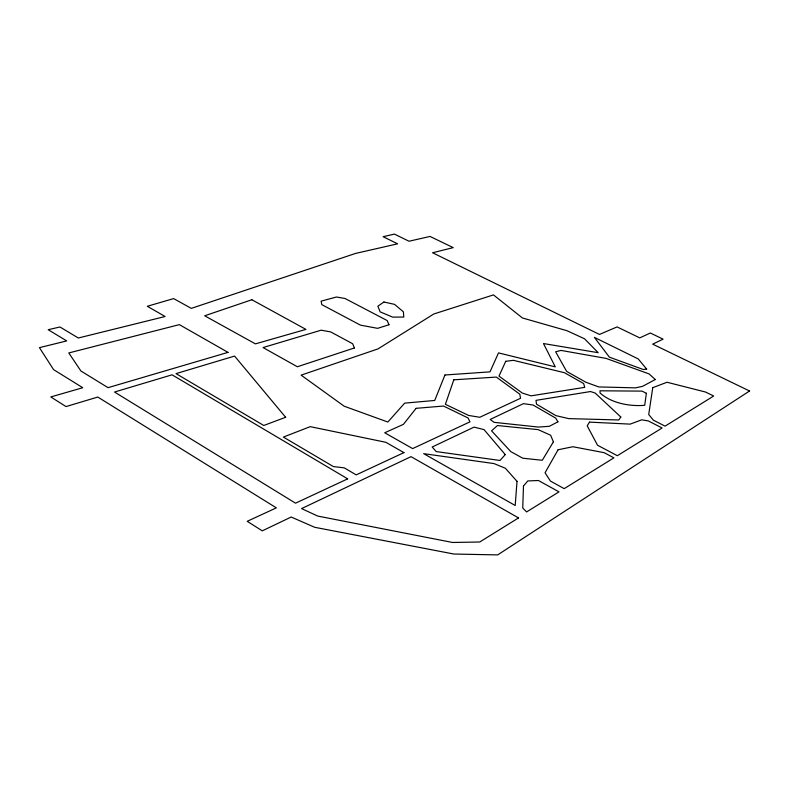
<?xml version="1.0" encoding="UTF-8"?>
<svg xmlns="http://www.w3.org/2000/svg" width="789" height="789" viewBox="0 0 789 789"><rect width="100%" height="100%" fill="white"/><g stroke="black" fill="none" stroke-linecap="round" stroke-linejoin="round"><path stroke-width="1.18" d="M523.472 486.034L522.742 508.017L526.598 511.933L558.997 491.863L538.453 480.511L527.792 480.935L523.472 486.034M517.012 481.359L515.197 505.483L423.644 453.645L494.032 463.587L505.424 468.281L517.012 481.359M646.369 393.297L644.712 405.29C630.105 406.611 611.495 403.317 600.064 393.001L600.005 390.802L642.029 391.117L646.369 393.297M652.75 387.675L648.716 414.501L653.351 420.162L665.068 426.139L713.67 396.019L705.573 392.044L667.011 382.251L652.75 387.675M453.813 379.815L445.391 404.303L468.607 415.438L479.771 417.282L520.543 398.267L519.803 394.194L496.33 377.073L453.813 379.815M444.947 374.992L434.729 400.457L404.678 403.13L387.853 422.036L344.172 406.207L301.122 375.15L378.03 348.886L433.763 314.012L493.46 294.899L522.426 317.967L566.956 330.699L584.57 338.806L598.17 352.683L543.483 343.55L555.278 366.865L498.51 352.9L489.999 371.856L444.947 374.992M505.739 361.303L498.983 376.106L522.279 393.05L531.017 395.851L584.728 387.35L583.633 383.543L564.5 372.724L513.412 360.326L505.739 361.303M558.079 449.769L545.051 472.779L550.426 481.073L564.184 488.647L613.901 457.837L604.187 452.689L572.883 446.732L558.079 449.769M553.405 441.84L542.28 460.273L522.801 458.212L510.838 451.663L491.567 430.843L497.445 425.537L538.197 429.64L550.633 435.252L553.405 441.84M589.482 422.115L587.213 425.843L597.52 445.223L617.343 455.707L662.099 427.973L648.361 420.951L641.773 419.827L630.135 424.127L589.482 422.115M620.815 417.016L618.813 419.975L568.682 418.614L555.91 415.635L536.53 404.205L536.007 400.358L590.527 391.541L595.212 393.08L620.815 417.016M416.099 408.327L403.426 424.344L384.707 432.776L412.627 448.596L469.958 421.859L468.114 418.002L443.526 406.039L416.099 408.327M505.256 454.612L499.989 460.47L436.189 451.584L432.204 447.008L474.041 427.125L484.032 429.62L505.256 454.612M383.918 302.009L377.882 306.201L380.15 311.872L392.636 317.119L403.79 317.07L403.396 311.833L394.569 304.376L383.918 302.009M749.55 390.999L497.662 554.904L453.892 554.036L314.683 527.289L291.19 517.022L262.273 530.849L247.213 521.312L276.347 507.86L97.797 397.054L66 406.572L50.782 396.936L82.776 387.724L53.573 369.617L39.45 347.643L66.72 340.917L48.188 329.713L59.954 326.981L78.318 338.008L165.108 316.517L147.306 306.28L173.639 298.597L191.293 308.371L355.573 253.427L397.617 243.831L383.129 236.7L394.411 234.096L409.018 241.237L430.044 236.434L453.211 247.638L432.569 252.756L599.462 334.437L617.077 326.912L639.741 337.879L650.333 333.017L663.105 339.152L652.671 344.142L749.55 390.999M518.511 517.919L479.732 542.004L452.57 542.477L317.72 516.065L301.566 508.599L411.01 456.644L518.511 517.919M655.284 379.519L642.552 386.354L635.549 387.863L598.723 386.935L585.823 382.211L566.67 371.432L555.634 351.786L561.009 350.415L606.051 358.393L649.041 373.897L655.284 379.519M557.922 421.819L549.341 426.307L538.394 427.066L494.101 422.342L490.196 419.452L523.472 403.643L533.108 405.043L555.722 418.131L557.922 421.819M347.673 478.854L295.52 503.175L114.533 392.034L172.051 374.814L347.673 478.854M403.938 452.62L356.194 474.879L344.28 467.857L333.392 466.575L283.389 437.076L310.235 426.652L385.831 442.294L403.938 452.62M285.638 417.273L263.782 425.488L176.016 373.621L234.58 356.086L285.638 417.273M251.859 299.751L204.676 315.787L255.409 343.866L305.945 329.407L251.859 299.751M354.429 347.959L297.345 366.757L263.062 347.554L321.153 330.197L330.68 331.903L352.644 343.748L354.429 347.959M388.977 324.752L377.615 328.342L360.425 325.137L321.774 304.613L321.113 301.151L336.499 297.009L345.03 298.498L387.202 320.571L388.977 324.752M228.021 352.377L108.054 387.665L80.922 371.008L68.791 352.949L179.34 324.634L228.021 352.377M646.664 369.104L643.321 369.518L609.394 357.161L594.373 337.367L638.242 358.926L646.664 369.104"/></g></svg>
